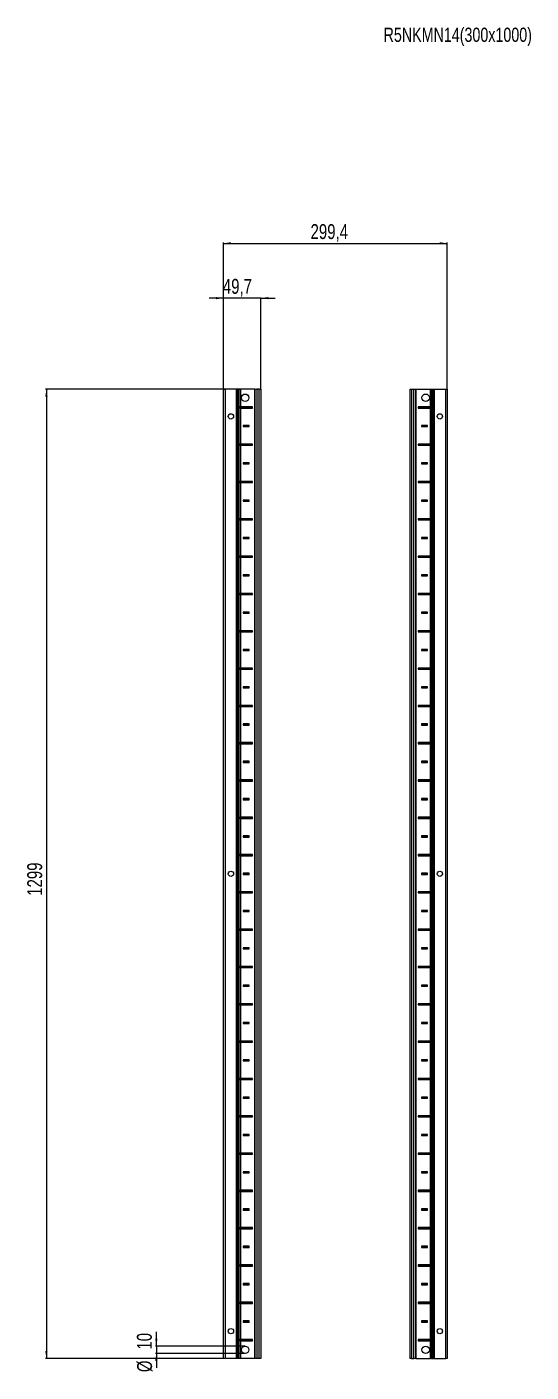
# Model space of a CAD drawing. Header units: millimetres. Extents: x -199 to 2777, y -2247 to 1507.
# Drawn here: x -199 to 476, y -870 to 933 of the extents above; entities that cross this region are included whole.
import ezdxf

# ---------------------------------------------------------------- set-up
doc = ezdxf.new("R2010")
doc.units = ezdxf.units.MM
doc.layers.add('FORMAT', color=7, linetype='Continuous')
doc.styles.add('SLDTEXTSTYLE0', font='TXT', dxfattribs={"width": 0.75})
doc.dimstyles.new('SLDDIMSTYLE0', dxfattribs={"dimtxt": 20, "dimasz": 10, "dimexe": 0, "dimexo": 0.0625, "dimgap": 5, "dimtad": 2, "dimdec": 1, "dimrnd": 1e-09, "dimzin": 12, "dimdsep": 46, "dimtxsty": 'SLDTEXTSTYLE0', "dimsah": 1, "dimcen": 0.09, "dimadec": 0, "dimazin": 3, "dimtfac": 1, "dimtofl": 0, "dimtmove": 0, "dimatfit": 3, "dimfxl": 0, "dimfrac": 2, "dimtolj": 1, "dimtzin": 12, "dimarcsym": 0})
doc.dimstyles.new('SLDDIMSTYLE1', dxfattribs={"dimtxt": 20, "dimasz": 10, "dimexe": 0, "dimexo": 0.0625, "dimgap": 5, "dimtad": 2, "dimdec": 1, "dimrnd": 1e-09, "dimzin": 12, "dimdsep": 46, "dimtxsty": 'SLDTEXTSTYLE0', "dimsah": 1, "dimcen": 0.09, "dimadec": 0, "dimazin": 3, "dimtfac": 1, "dimtmove": 0, "dimatfit": 0, "dimfxl": 0, "dimfrac": 2, "dimtolj": 1, "dimtzin": 12, "dimarcsym": 0})

# ---------------------------------------------------------------- blocks, each defined once
blk = doc.blocks.new('_D')
at = {"layer": 'FORMAT'}
for p, q in [((86.4, 447.2), (-174.2, 447.2)), ((-173.2, 447.2), (-173.2, -851.8)), ((86.4, -851.8), (-174.2, -851.8))]:
    blk.add_line(p, q, dxfattribs=at)
for points in [[(-173.2, 447.2), (-174.7, 437.2), (-171.6, 437.2)], [(-173.2, -851.8), (-171.6, -841.8), (-174.7, -841.8)]]:
    blk.add_solid(points, dxfattribs=at)
at = {"layer": 'FORMAT', "insert": (-198.9, -231.8), "char_height": 20, "attachment_point": 1, "rotation": 90, "style": 'SLDTEXTSTYLE0'}
blk.add_mtext('1299', dxfattribs=at)
blk = doc.blocks.new('_D_1')
at = {"layer": 'FORMAT'}
for p, q in [((64, 447.2), (64, 643.6)), ((64, 642.6), (363.4, 642.6)), ((363.4, 447.2), (363.4, 643.6))]:
    blk.add_line(p, q, dxfattribs=at)
for points in [[(64, 642.6), (74, 641.1), (74, 644.2)], [(363.4, 642.6), (353.4, 644.2), (353.4, 641.1)]]:
    blk.add_solid(points, dxfattribs=at)
at = {"layer": 'FORMAT', "insert": (180.4, 668.4), "char_height": 20, "attachment_point": 1, "style": 'SLDTEXTSTYLE0'}
blk.add_mtext('299,4', dxfattribs=at)
blk = doc.blocks.new('_D_2')
at = {"layer": 'FORMAT'}
for p, q in [((64, 569.2), (44.7, 569.2)), ((64, 447.2), (64, 570.2)), ((113.7, 569.2), (64, 569.2)), ((113.7, 447.2), (113.7, 570.2)), ((113.7, 569.2), (132.9, 569.2))]:
    blk.add_line(p, q, dxfattribs=at)
for points in [[(64, 569.2), (54, 570.7), (54, 567.7)], [(113.7, 569.2), (123.7, 567.7), (123.7, 570.7)]]:
    blk.add_solid(points, dxfattribs=at)
at = {"layer": 'FORMAT', "insert": (63, 595), "char_height": 20, "attachment_point": 1, "style": 'SLDTEXTSTYLE0'}
blk.add_mtext('49,7', dxfattribs=at)
blk = doc.blocks.new('_D_3')
at = {"layer": 'FORMAT'}
for p, q in [((-26, -835.3), (-26, -816.1)), ((92.8, -835.3), (-27, -835.3)), ((92.8, -845.3), (-27, -845.3)), ((-26, -835.3), (-26, -845.3)), ((-26, -845.3), (-26, -864.5))]:
    blk.add_line(p, q, dxfattribs=at)
for points in [[(-26, -835.3), (-24.5, -825.3), (-27.6, -825.3)], [(-26, -845.3), (-27.6, -855.3), (-24.5, -855.3)]]:
    blk.add_solid(points, dxfattribs=at)
at = {"layer": 'FORMAT', "char_height": 20, "attachment_point": 1, "rotation": 90, "style": 'SLDTEXTSTYLE0'}
for s, insert in [('10', (-52.1, -840)), ('%%c', (-51.8, -870.2))]:
    blk.add_mtext(s, dxfattribs=dict(at, insert=insert))

msp = doc.modelspace()

# ---------------------------------------------------------------- linework, layer by layer
at = {"color": 7, "linetype": 'Continuous', "lineweight": 25}
for p, q in [((63.98, -851.79), (63.98, 447.21)), ((63.98, 447.21), (65.98, 447.21)), ((81.33, 447.21), (65.98, 447.21)), ((81.33, 447.21), (81.98, 447.21)), ((81.98, -851.79), (81.98, 447.21)), ((81.98, 447.21), (82.56, 447.21)), ((83.77, 447.21), (82.56, 447.21)), ((83.77, -851.79), (83.77, 447.21)), ((83.8, 447.21), (83.77, 447.21)), ((83.8, -851.79), (83.8, 447.21)), ((85.01, 447.21), (83.8, 447.21)), ((85.01, 447.21), (86.42, 447.21)), ((105.83, 447.21), (86.42, 447.21)), ((105.83, 447.21), (106.48, 447.21)), ((106.48, -851.79), (106.48, 447.21)), ((106.48, 447.21), (108.48, 447.21)), ((111.68, 447.21), (108.48, 447.21)), ((111.68, 447.21), (113.68, 447.21)), ((113.68, 447.21), (113.68, -851.79)), ((313.68, -851.79), (313.68, 447.21)), ((313.68, 447.21), (315.68, 447.21)), ((315.68, 447.21), (318.88, 447.21)), ((318.88, 447.21), (320.88, 447.21)), ((320.88, 447.21), (320.88, -851.79)), ((320.88, 447.21), (321.53, 447.21)), ((321.53, 447.21), (340.93, 447.21)), ((340.93, 447.21), (342.34, 447.21)), ((342.34, 447.21), (343.55, 447.21)), ((343.55, 447.21), (343.55, -851.79)), ((343.55, 447.21), (343.58, 447.21)), ((343.58, 447.21), (343.58, -851.79)), ((343.58, 447.21), (344.79, 447.21)), ((344.79, 447.21), (345.38, 447.21)), ((345.38, 447.21), (345.38, -851.79)), ((345.38, 447.21), (346.03, 447.21)), ((346.03, 447.21), (361.38, 447.21)), ((361.38, 447.21), (363.38, 447.21)), ((363.38, 447.21), (363.38, -851.79)), ((85.93, 423.35), (85.93, 422.06)), ((86.58, 422.71), (85.93, 423.35)), ((86.58, 422.71), (85.93, 422.06)), ((102.83, 423.46), (86.42, 423.46)), ((86.42, 421.96), (102.83, 421.96)), ((102.08, 422.71), (86.58, 422.71)), ((102.08, 422.71), (102.83, 423.46)), ((102.08, 422.71), (102.83, 421.96)), ((102.83, 421.96), (102.83, 423.46)), ((340.93, 423.46), (324.53, 423.46)), ((324.53, 423.46), (324.53, 421.96)), ((325.28, 422.71), (324.53, 423.46)), ((325.28, 422.71), (324.53, 421.96)), ((324.53, 421.96), (340.93, 421.96)), ((325.28, 422.71), (340.78, 422.71)), ((340.78, 422.71), (341.42, 423.35)), ((340.78, 422.71), (341.42, 422.06)), ((341.42, 422.06), (341.42, 423.35)), ((98.33, 398.46), (90.33, 398.46)), ((90.33, 398.46), (90.33, 396.96)), ((91.08, 397.71), (90.33, 398.46)), ((91.08, 397.71), (90.33, 396.96)), ((90.33, 396.96), (98.33, 396.96)), ((97.58, 397.71), (91.08, 397.71)), ((97.58, 397.71), (98.33, 398.46)), ((97.58, 397.71), (98.33, 396.96)), ((98.33, 396.96), (98.33, 398.46)), ((329.78, 397.71), (329.03, 398.46)), ((329.03, 398.46), (329.03, 396.96)), ((337.03, 398.46), (329.03, 398.46)), ((329.78, 397.71), (329.03, 396.96)), ((329.03, 396.96), (337.03, 396.96)), ((329.78, 397.71), (336.28, 397.71)), ((336.28, 397.71), (337.03, 398.46)), ((336.28, 397.71), (337.03, 396.96)), ((337.03, 396.96), (337.03, 398.46)), ((85.93, 373.35), (85.93, 372.06)), ((86.58, 372.71), (85.93, 373.35)), ((86.58, 372.71), (85.93, 372.06)), ((102.83, 373.46), (86.42, 373.46)), ((86.42, 371.96), (102.83, 371.96)), ((102.08, 372.71), (86.58, 372.71)), ((102.08, 372.71), (102.83, 373.46)), ((102.08, 372.71), (102.83, 371.96)), ((102.83, 371.96), (102.83, 373.46)), ((340.93, 373.46), (324.53, 373.46)), ((324.53, 373.46), (324.53, 371.96)), ((325.28, 372.71), (324.53, 373.46)), ((325.28, 372.71), (324.53, 371.96)), ((324.53, 371.96), (340.93, 371.96)), ((325.28, 372.71), (340.78, 372.71)), ((340.78, 372.71), (341.42, 373.35)), ((340.78, 372.71), (341.42, 372.06)), ((341.42, 372.06), (341.42, 373.35)), ((98.33, 348.46), (90.33, 348.46)), ((90.33, 348.46), (90.33, 346.96)), ((91.08, 347.71), (90.33, 348.46)), ((91.08, 347.71), (90.33, 346.96)), ((90.33, 346.96), (98.33, 346.96)), ((97.58, 347.71), (91.08, 347.71)), ((97.58, 347.71), (98.33, 348.46)), ((97.58, 347.71), (98.33, 346.96)), ((98.33, 346.96), (98.33, 348.46)), ((337.03, 348.46), (329.03, 348.46)), ((329.03, 348.46), (329.03, 346.96)), ((329.78, 347.71), (329.03, 348.46)), ((329.78, 347.71), (329.03, 346.96)), ((329.03, 346.96), (337.03, 346.96)), ((329.78, 347.71), (336.28, 347.71)), ((336.28, 347.71), (337.03, 348.46)), ((336.28, 347.71), (337.03, 346.96)), ((337.03, 346.96), (337.03, 348.46)), ((85.93, 323.35), (85.93, 322.06)), ((86.58, 322.71), (85.93, 323.35)), ((86.58, 322.71), (85.93, 322.06)), ((102.83, 323.46), (86.42, 323.46)), ((86.42, 321.96), (102.83, 321.96)), ((102.08, 322.71), (86.58, 322.71)), ((102.08, 322.71), (102.83, 323.46)), ((102.08, 322.71), (102.83, 321.96)), ((102.83, 321.96), (102.83, 323.46)), ((340.93, 323.46), (324.53, 323.46)), ((324.53, 323.46), (324.53, 321.96)), ((325.28, 322.71), (324.53, 323.46)), ((325.28, 322.71), (324.53, 321.96)), ((324.53, 321.96), (340.93, 321.96)), ((325.28, 322.71), (340.78, 322.71)), ((340.78, 322.71), (341.42, 323.35)), ((340.78, 322.71), (341.42, 322.06)), ((341.42, 322.06), (341.42, 323.35)), ((98.33, 298.46), (90.33, 298.46)), ((90.33, 298.46), (90.33, 296.96)), ((91.08, 297.71), (90.33, 298.46)), ((91.08, 297.71), (90.33, 296.96)), ((90.33, 296.96), (98.33, 296.96)), ((97.58, 297.71), (91.08, 297.71)), ((97.58, 297.71), (98.33, 298.46)), ((97.58, 297.71), (98.33, 296.96)), ((98.33, 296.96), (98.33, 298.46)), ((329.78, 297.71), (329.03, 298.46)), ((329.03, 298.46), (329.03, 296.96)), ((337.03, 298.46), (329.03, 298.46)), ((329.78, 297.71), (329.03, 296.96)), ((329.03, 296.96), (337.03, 296.96)), ((329.78, 297.71), (336.28, 297.71)), ((336.28, 297.71), (337.03, 298.46)), ((336.28, 297.71), (337.03, 296.96)), ((337.03, 296.96), (337.03, 298.46)), ((85.93, 273.35), (85.93, 272.06)), ((86.58, 272.71), (85.93, 273.35)), ((86.58, 272.71), (85.93, 272.06)), ((102.83, 273.46), (86.42, 273.46)), ((86.42, 271.96), (102.83, 271.96)), ((102.08, 272.71), (86.58, 272.71)), ((102.08, 272.71), (102.83, 273.46)), ((102.08, 272.71), (102.83, 271.96)), ((102.83, 271.96), (102.83, 273.46)), ((340.93, 273.46), (324.53, 273.46)), ((324.53, 273.46), (324.53, 271.96)), ((325.28, 272.71), (324.53, 273.46)), ((325.28, 272.71), (324.53, 271.96)), ((324.53, 271.96), (340.93, 271.96)), ((325.28, 272.71), (340.78, 272.71)), ((340.78, 272.71), (341.42, 273.35)), ((340.78, 272.71), (341.42, 272.06)), ((341.42, 272.06), (341.42, 273.35)), ((98.33, 248.46), (90.33, 248.46)), ((90.33, 248.46), (90.33, 246.96)), ((91.08, 247.71), (90.33, 248.46)), ((91.08, 247.71), (90.33, 246.96)), ((90.33, 246.96), (98.33, 246.96)), ((97.58, 247.71), (91.08, 247.71)), ((97.58, 247.71), (98.33, 248.46)), ((97.58, 247.71), (98.33, 246.96)), ((98.33, 246.96), (98.33, 248.46)), ((337.03, 248.46), (329.03, 248.46)), ((329.03, 248.46), (329.03, 246.96)), ((329.78, 247.71), (329.03, 248.46)), ((329.78, 247.71), (329.03, 246.96)), ((329.03, 246.96), (337.03, 246.96)), ((329.78, 247.71), (336.28, 247.71)), ((336.28, 247.71), (337.03, 248.46)), ((336.28, 247.71), (337.03, 246.96)), ((337.03, 246.96), (337.03, 248.46)), ((85.93, 223.35), (85.93, 222.06)), ((86.58, 222.71), (85.93, 223.35)), ((86.58, 222.71), (85.93, 222.06)), ((102.83, 223.46), (86.42, 223.46)), ((86.42, 221.96), (102.83, 221.96)), ((102.08, 222.71), (86.58, 222.71)), ((102.08, 222.71), (102.83, 223.46)), ((102.08, 222.71), (102.83, 221.96)), ((102.83, 221.96), (102.83, 223.46)), ((340.93, 223.46), (324.53, 223.46)), ((324.53, 223.46), (324.53, 221.96)), ((325.28, 222.71), (324.53, 223.46)), ((325.28, 222.71), (324.53, 221.96)), ((324.53, 221.96), (340.93, 221.96)), ((325.28, 222.71), (340.78, 222.71)), ((340.78, 222.71), (341.42, 223.35)), ((340.78, 222.71), (341.42, 222.06)), ((341.42, 222.06), (341.42, 223.35)), ((98.33, 198.46), (90.33, 198.46)), ((90.33, 198.46), (90.33, 196.96)), ((91.08, 197.71), (90.33, 198.46)), ((97.58, 197.71), (98.33, 198.46)), ((98.33, 196.96), (98.33, 198.46)), ((337.03, 198.46), (329.03, 198.46)), ((329.03, 198.46), (329.03, 196.96)), ((329.78, 197.71), (329.03, 198.46)), ((336.28, 197.71), (337.03, 198.46)), ((337.03, 196.96), (337.03, 198.46)), ((91.08, 197.71), (90.33, 196.96)), ((90.33, 196.96), (98.33, 196.96)), ((97.58, 197.71), (91.08, 197.71)), ((97.58, 197.71), (98.33, 196.96)), ((329.78, 197.71), (329.03, 196.96)), ((329.03, 196.96), (337.03, 196.96)), ((329.78, 197.71), (336.28, 197.71)), ((336.28, 197.71), (337.03, 196.96)), ((85.93, 173.35), (85.93, 172.06)), ((86.58, 172.71), (85.93, 173.35)), ((86.58, 172.71), (85.93, 172.06)), ((102.83, 173.46), (86.42, 173.46)), ((86.42, 171.96), (102.83, 171.96)), ((102.08, 172.71), (86.58, 172.71)), ((102.08, 172.71), (102.83, 173.46)), ((102.08, 172.71), (102.83, 171.96)), ((102.83, 171.96), (102.83, 173.46)), ((325.28, 172.71), (324.53, 173.46)), ((324.53, 173.46), (324.53, 171.96)), ((340.93, 173.46), (324.53, 173.46)), ((325.28, 172.71), (324.53, 171.96)), ((324.53, 171.96), (340.93, 171.96)), ((325.28, 172.71), (340.78, 172.71)), ((340.78, 172.71), (341.42, 173.35)), ((340.78, 172.71), (341.42, 172.06)), ((341.42, 172.06), (341.42, 173.35)), ((98.33, 148.46), (90.33, 148.46)), ((90.33, 148.46), (90.33, 146.96)), ((91.08, 147.71), (90.33, 148.46)), ((91.08, 147.71), (90.33, 146.96)), ((90.33, 146.96), (98.33, 146.96)), ((97.58, 147.71), (91.08, 147.71)), ((97.58, 147.71), (98.33, 148.46)), ((97.58, 147.71), (98.33, 146.96)), ((98.33, 146.96), (98.33, 148.46)), ((337.03, 148.46), (329.03, 148.46)), ((329.03, 148.46), (329.03, 146.96)), ((329.78, 147.71), (329.03, 148.46)), ((329.78, 147.71), (329.03, 146.96)), ((329.03, 146.96), (337.03, 146.96)), ((329.78, 147.71), (336.28, 147.71)), ((336.28, 147.71), (337.03, 148.46)), ((336.28, 147.71), (337.03, 146.96)), ((337.03, 146.96), (337.03, 148.46)), ((85.93, 123.35), (85.93, 122.06)), ((86.58, 122.71), (85.93, 123.35)), ((86.58, 122.71), (85.93, 122.06)), ((102.83, 123.46), (86.42, 123.46)), ((86.42, 121.96), (102.83, 121.96)), ((102.08, 122.71), (86.58, 122.71)), ((102.08, 122.71), (102.83, 123.46)), ((102.08, 122.71), (102.83, 121.96)), ((102.83, 121.96), (102.83, 123.46)), ((340.93, 123.46), (324.53, 123.46)), ((324.53, 123.46), (324.53, 121.96)), ((325.28, 122.71), (324.53, 123.46)), ((325.28, 122.71), (324.53, 121.96)), ((324.53, 121.96), (340.93, 121.96)), ((325.28, 122.71), (340.78, 122.71)), ((340.78, 122.71), (341.42, 123.35)), ((340.78, 122.71), (341.42, 122.06)), ((341.42, 122.06), (341.42, 123.35)), ((98.33, 98.46), (90.33, 98.46)), ((90.33, 98.46), (90.33, 96.96)), ((91.08, 97.71), (90.33, 98.46)), ((91.08, 97.71), (90.33, 96.96)), ((90.33, 96.96), (98.33, 96.96)), ((97.58, 97.71), (91.08, 97.71)), ((97.58, 97.71), (98.33, 98.46)), ((97.58, 97.71), (98.33, 96.96)), ((98.33, 96.96), (98.33, 98.46)), ((337.03, 98.46), (329.03, 98.46)), ((329.03, 98.46), (329.03, 96.96)), ((329.78, 97.71), (329.03, 98.46)), ((329.78, 97.71), (329.03, 96.96)), ((329.03, 96.96), (337.03, 96.96)), ((329.78, 97.71), (336.28, 97.71)), ((336.28, 97.71), (337.03, 98.46)), ((336.28, 97.71), (337.03, 96.96)), ((337.03, 96.96), (337.03, 98.46)), ((85.93, 73.35), (85.93, 72.06)), ((86.58, 72.71), (85.93, 73.35)), ((86.58, 72.71), (85.93, 72.06)), ((102.83, 73.46), (86.42, 73.46)), ((102.08, 72.71), (86.58, 72.71)), ((102.08, 72.71), (102.83, 73.46)), ((102.08, 72.71), (102.83, 71.96)), ((102.83, 71.96), (102.83, 73.46)), ((325.28, 72.71), (324.53, 73.46)), ((340.93, 73.46), (324.53, 73.46)), ((324.53, 73.46), (324.53, 71.96)), ((325.28, 72.71), (324.53, 71.96)), ((325.28, 72.71), (340.78, 72.71)), ((340.78, 72.71), (341.42, 73.35)), ((340.78, 72.71), (341.42, 72.06)), ((341.42, 72.06), (341.42, 73.35)), ((86.42, 71.96), (102.83, 71.96)), ((324.53, 71.96), (340.93, 71.96)), ((98.33, 48.46), (90.33, 48.46)), ((90.33, 48.46), (90.33, 46.96)), ((91.08, 47.71), (90.33, 48.46)), ((91.08, 47.71), (90.33, 46.96)), ((90.33, 46.96), (98.33, 46.96)), ((97.58, 47.71), (91.08, 47.71)), ((97.58, 47.71), (98.33, 48.46)), ((97.58, 47.71), (98.33, 46.96)), ((98.33, 46.96), (98.33, 48.46)), ((337.03, 48.46), (329.03, 48.46)), ((329.03, 48.46), (329.03, 46.96)), ((329.78, 47.71), (329.03, 48.46)), ((329.78, 47.71), (329.03, 46.96)), ((329.03, 46.96), (337.03, 46.96)), ((329.78, 47.71), (336.28, 47.71)), ((336.28, 47.71), (337.03, 48.46)), ((336.28, 47.71), (337.03, 46.96)), ((337.03, 46.96), (337.03, 48.46)), ((85.93, 23.35), (85.93, 22.06)), ((86.58, 22.71), (85.93, 23.35)), ((86.58, 22.71), (85.93, 22.06)), ((102.83, 23.46), (86.42, 23.46)), ((86.42, 21.96), (102.83, 21.96)), ((102.08, 22.71), (86.58, 22.71)), ((102.08, 22.71), (102.83, 23.46)), ((102.08, 22.71), (102.83, 21.96)), ((102.83, 21.96), (102.83, 23.46)), ((340.93, 23.46), (324.53, 23.46)), ((324.53, 23.46), (324.53, 21.96)), ((325.28, 22.71), (324.53, 23.46)), ((325.28, 22.71), (324.53, 21.96)), ((324.53, 21.96), (340.93, 21.96)), ((325.28, 22.71), (340.78, 22.71)), ((340.78, 22.71), (341.42, 23.35)), ((340.78, 22.71), (341.42, 22.06)), ((341.42, 22.06), (341.42, 23.35)), ((98.33, -1.54), (90.33, -1.54)), ((90.33, -1.54), (90.33, -3.04)), ((91.08, -2.29), (90.33, -1.54)), ((91.08, -2.29), (90.33, -3.04)), ((90.33, -3.04), (98.33, -3.04)), ((97.58, -2.29), (91.08, -2.29)), ((97.58, -2.29), (98.33, -1.54)), ((97.58, -2.29), (98.33, -3.04)), ((98.33, -3.04), (98.33, -1.54)), ((337.03, -1.54), (329.03, -1.54)), ((329.03, -1.54), (329.03, -3.04)), ((329.78, -2.29), (329.03, -1.54)), ((329.78, -2.29), (329.03, -3.04)), ((329.03, -3.04), (337.03, -3.04)), ((329.78, -2.29), (336.28, -2.29)), ((336.28, -2.29), (337.03, -1.54)), ((336.28, -2.29), (337.03, -3.04)), ((337.03, -3.04), (337.03, -1.54)), ((85.93, -26.65), (85.93, -27.94)), ((86.58, -27.29), (85.93, -26.65)), ((86.58, -27.29), (85.93, -27.94)), ((102.83, -26.54), (86.42, -26.54)), ((86.42, -28.04), (102.83, -28.04)), ((102.08, -27.29), (86.58, -27.29)), ((102.08, -27.29), (102.83, -26.54)), ((102.08, -27.29), (102.83, -28.04)), ((102.83, -28.04), (102.83, -26.54)), ((340.93, -26.54), (324.53, -26.54)), ((324.53, -26.54), (324.53, -28.04)), ((325.28, -27.29), (324.53, -26.54)), ((325.28, -27.29), (324.53, -28.04)), ((324.53, -28.04), (340.93, -28.04)), ((325.28, -27.29), (340.78, -27.29)), ((340.78, -27.29), (341.42, -26.65)), ((340.78, -27.29), (341.42, -27.94)), ((341.42, -27.94), (341.42, -26.65)), ((98.33, -51.54), (90.33, -51.54)), ((90.33, -51.54), (90.33, -53.04)), ((91.08, -52.29), (90.33, -51.54)), ((91.08, -52.29), (90.33, -53.04)), ((90.33, -53.04), (98.33, -53.04)), ((97.58, -52.29), (91.08, -52.29)), ((97.58, -52.29), (98.33, -51.54)), ((97.58, -52.29), (98.33, -53.04)), ((98.33, -53.04), (98.33, -51.54)), ((337.03, -51.54), (329.03, -51.54)), ((329.03, -51.54), (329.03, -53.04)), ((329.78, -52.29), (329.03, -51.54)), ((329.78, -52.29), (329.03, -53.04)), ((329.03, -53.04), (337.03, -53.04)), ((329.78, -52.29), (336.28, -52.29)), ((336.28, -52.29), (337.03, -51.54)), ((336.28, -52.29), (337.03, -53.04)), ((337.03, -53.04), (337.03, -51.54)), ((85.93, -76.65), (85.93, -77.94)), ((86.58, -77.29), (85.93, -76.65)), ((86.58, -77.29), (85.93, -77.94)), ((102.83, -76.54), (86.42, -76.54)), ((86.42, -78.04), (102.83, -78.04)), ((102.08, -77.29), (86.58, -77.29)), ((102.08, -77.29), (102.83, -76.54)), ((102.08, -77.29), (102.83, -78.04)), ((102.83, -78.04), (102.83, -76.54)), ((325.28, -77.29), (324.53, -76.54)), ((340.93, -76.54), (324.53, -76.54)), ((324.53, -76.54), (324.53, -78.04)), ((325.28, -77.29), (324.53, -78.04)), ((324.53, -78.04), (340.93, -78.04)), ((325.28, -77.29), (340.78, -77.29)), ((340.78, -77.29), (341.42, -76.65)), ((340.78, -77.29), (341.42, -77.94)), ((341.42, -77.94), (341.42, -76.65)), ((98.33, -101.54), (90.33, -101.54)), ((90.33, -101.54), (90.33, -103.04)), ((91.08, -102.29), (90.33, -101.54)), ((91.08, -102.29), (90.33, -103.04)), ((90.33, -103.04), (98.33, -103.04)), ((97.58, -102.29), (91.08, -102.29)), ((97.58, -102.29), (98.33, -101.54)), ((97.58, -102.29), (98.33, -103.04)), ((98.33, -103.04), (98.33, -101.54)), ((337.03, -101.54), (329.03, -101.54)), ((329.03, -101.54), (329.03, -103.04)), ((329.78, -102.29), (329.03, -101.54)), ((329.78, -102.29), (329.03, -103.04)), ((329.03, -103.04), (337.03, -103.04)), ((329.78, -102.29), (336.28, -102.29)), ((336.28, -102.29), (337.03, -101.54)), ((336.28, -102.29), (337.03, -103.04)), ((337.03, -103.04), (337.03, -101.54)), ((85.93, -126.65), (85.93, -127.94)), ((86.58, -127.29), (85.93, -126.65)), ((86.58, -127.29), (85.93, -127.94)), ((102.83, -126.54), (86.42, -126.54)), ((86.42, -128.04), (102.83, -128.04)), ((102.08, -127.29), (86.58, -127.29)), ((102.08, -127.29), (102.83, -126.54)), ((102.08, -127.29), (102.83, -128.04)), ((102.83, -128.04), (102.83, -126.54)), ((340.93, -126.54), (324.53, -126.54)), ((324.53, -126.54), (324.53, -128.04)), ((325.28, -127.29), (324.53, -126.54)), ((325.28, -127.29), (324.53, -128.04)), ((324.53, -128.04), (340.93, -128.04)), ((325.28, -127.29), (340.78, -127.29)), ((340.78, -127.29), (341.42, -126.65)), ((340.78, -127.29), (341.42, -127.94)), ((341.42, -127.94), (341.42, -126.65)), ((98.33, -151.54), (90.33, -151.54)), ((90.33, -151.54), (90.33, -153.04)), ((91.08, -152.29), (90.33, -151.54)), ((91.08, -152.29), (90.33, -153.04)), ((90.33, -153.04), (98.33, -153.04)), ((97.58, -152.29), (91.08, -152.29)), ((97.58, -152.29), (98.33, -151.54)), ((97.58, -152.29), (98.33, -153.04)), ((98.33, -153.04), (98.33, -151.54)), ((337.03, -151.54), (329.03, -151.54)), ((329.03, -151.54), (329.03, -153.04)), ((329.78, -152.29), (329.03, -151.54)), ((329.78, -152.29), (329.03, -153.04)), ((329.03, -153.04), (337.03, -153.04)), ((329.78, -152.29), (336.28, -152.29)), ((336.28, -152.29), (337.03, -151.54)), ((336.28, -152.29), (337.03, -153.04)), ((337.03, -153.04), (337.03, -151.54)), ((85.93, -176.65), (85.93, -177.94)), ((86.58, -177.29), (85.93, -176.65)), ((86.58, -177.29), (85.93, -177.94)), ((102.83, -176.54), (86.42, -176.54)), ((86.42, -178.04), (102.83, -178.04)), ((102.08, -177.29), (86.58, -177.29)), ((102.08, -177.29), (102.83, -176.54)), ((102.08, -177.29), (102.83, -178.04)), ((102.83, -178.04), (102.83, -176.54)), ((340.93, -176.54), (324.53, -176.54)), ((324.53, -176.54), (324.53, -178.04)), ((325.28, -177.29), (324.53, -176.54)), ((325.28, -177.29), (324.53, -178.04)), ((324.53, -178.04), (340.93, -178.04)), ((325.28, -177.29), (340.78, -177.29)), ((340.78, -177.29), (341.42, -176.65)), ((340.78, -177.29), (341.42, -177.94)), ((341.42, -177.94), (341.42, -176.65)), ((98.33, -201.54), (90.33, -201.54)), ((90.33, -201.54), (90.33, -203.04)), ((91.08, -202.29), (90.33, -201.54)), ((91.08, -202.29), (90.33, -203.04)), ((90.33, -203.04), (98.33, -203.04)), ((97.58, -202.29), (91.08, -202.29)), ((97.58, -202.29), (98.33, -201.54)), ((97.58, -202.29), (98.33, -203.04)), ((98.33, -203.04), (98.33, -201.54)), ((337.03, -201.54), (329.03, -201.54)), ((329.03, -201.54), (329.03, -203.04)), ((329.78, -202.29), (329.03, -201.54)), ((329.78, -202.29), (329.03, -203.04)), ((329.03, -203.04), (337.03, -203.04)), ((329.78, -202.29), (336.28, -202.29)), ((336.28, -202.29), (337.03, -201.54)), ((336.28, -202.29), (337.03, -203.04)), ((337.03, -203.04), (337.03, -201.54)), ((85.93, -226.65), (85.93, -227.94)), ((86.58, -227.29), (85.93, -226.65)), ((86.58, -227.29), (85.93, -227.94)), ((102.83, -226.54), (86.42, -226.54)), ((86.42, -228.04), (102.83, -228.04)), ((102.08, -227.29), (86.58, -227.29)), ((102.08, -227.29), (102.83, -226.54)), ((102.08, -227.29), (102.83, -228.04)), ((102.83, -228.04), (102.83, -226.54)), ((340.93, -226.54), (324.53, -226.54)), ((324.53, -226.54), (324.53, -228.04)), ((325.28, -227.29), (324.53, -226.54)), ((325.28, -227.29), (324.53, -228.04)), ((324.53, -228.04), (340.93, -228.04)), ((325.28, -227.29), (340.78, -227.29)), ((340.78, -227.29), (341.42, -226.65)), ((340.78, -227.29), (341.42, -227.94)), ((341.42, -227.94), (341.42, -226.65)), ((98.33, -251.54), (90.33, -251.54)), ((90.33, -251.54), (90.33, -253.04)), ((91.08, -252.29), (90.33, -251.54)), ((91.08, -252.29), (90.33, -253.04)), ((97.58, -252.29), (91.08, -252.29)), ((97.58, -252.29), (98.33, -251.54)), ((97.58, -252.29), (98.33, -253.04)), ((98.33, -253.04), (98.33, -251.54)), ((337.03, -251.54), (329.03, -251.54)), ((329.03, -251.54), (329.03, -253.04)), ((329.78, -252.29), (329.03, -251.54)), ((329.78, -252.29), (329.03, -253.04)), ((329.78, -252.29), (336.28, -252.29)), ((336.28, -252.29), (337.03, -251.54)), ((336.28, -252.29), (337.03, -253.04)), ((337.03, -253.04), (337.03, -251.54)), ((90.33, -253.04), (98.33, -253.04)), ((329.03, -253.04), (337.03, -253.04)), ((85.93, -276.65), (85.93, -277.94)), ((86.58, -277.29), (85.93, -276.65)), ((86.58, -277.29), (85.93, -277.94)), ((102.83, -276.54), (86.42, -276.54)), ((86.42, -278.04), (102.83, -278.04)), ((102.08, -277.29), (86.58, -277.29)), ((102.08, -277.29), (102.83, -276.54)), ((102.08, -277.29), (102.83, -278.04)), ((102.83, -278.04), (102.83, -276.54)), ((340.93, -276.54), (324.53, -276.54)), ((324.53, -276.54), (324.53, -278.04)), ((325.28, -277.29), (324.53, -276.54)), ((325.28, -277.29), (324.53, -278.04)), ((324.53, -278.04), (340.93, -278.04)), ((325.28, -277.29), (340.78, -277.29)), ((340.78, -277.29), (341.42, -276.65)), ((340.78, -277.29), (341.42, -277.94)), ((341.42, -277.94), (341.42, -276.65)), ((98.33, -301.54), (90.33, -301.54)), ((90.33, -301.54), (90.33, -303.04)), ((91.08, -302.29), (90.33, -301.54)), ((91.08, -302.29), (90.33, -303.04)), ((90.33, -303.04), (98.33, -303.04)), ((97.58, -302.29), (91.08, -302.29)), ((97.58, -302.29), (98.33, -301.54)), ((97.58, -302.29), (98.33, -303.04)), ((98.33, -303.04), (98.33, -301.54)), ((337.03, -301.54), (329.03, -301.54)), ((329.03, -301.54), (329.03, -303.04)), ((329.78, -302.29), (329.03, -301.54)), ((329.78, -302.29), (329.03, -303.04)), ((329.03, -303.04), (337.03, -303.04)), ((329.78, -302.29), (336.28, -302.29)), ((336.28, -302.29), (337.03, -301.54)), ((336.28, -302.29), (337.03, -303.04)), ((337.03, -303.04), (337.03, -301.54)), ((85.93, -326.65), (85.93, -327.94)), ((86.58, -327.29), (85.93, -326.65)), ((86.58, -327.29), (85.93, -327.94)), ((102.83, -326.54), (86.42, -326.54)), ((86.42, -328.04), (102.83, -328.04)), ((102.08, -327.29), (86.58, -327.29)), ((102.08, -327.29), (102.83, -326.54)), ((102.08, -327.29), (102.83, -328.04)), ((102.83, -328.04), (102.83, -326.54)), ((340.93, -326.54), (324.53, -326.54)), ((324.53, -326.54), (324.53, -328.04)), ((325.28, -327.29), (324.53, -326.54)), ((325.28, -327.29), (324.53, -328.04)), ((324.53, -328.04), (340.93, -328.04)), ((325.28, -327.29), (340.78, -327.29)), ((340.78, -327.29), (341.42, -326.65)), ((340.78, -327.29), (341.42, -327.94)), ((341.42, -327.94), (341.42, -326.65)), ((98.33, -351.54), (90.33, -351.54)), ((90.33, -351.54), (90.33, -353.04)), ((91.08, -352.29), (90.33, -351.54)), ((91.08, -352.29), (90.33, -353.04)), ((90.33, -353.04), (98.33, -353.04)), ((97.58, -352.29), (91.08, -352.29)), ((97.58, -352.29), (98.33, -351.54)), ((97.58, -352.29), (98.33, -353.04)), ((98.33, -353.04), (98.33, -351.54)), ((337.03, -351.54), (329.03, -351.54)), ((329.03, -351.54), (329.03, -353.04)), ((329.78, -352.29), (329.03, -351.54)), ((329.78, -352.29), (329.03, -353.04)), ((329.03, -353.04), (337.03, -353.04)), ((329.78, -352.29), (336.28, -352.29)), ((336.28, -352.29), (337.03, -351.54)), ((336.28, -352.29), (337.03, -353.04)), ((337.03, -353.04), (337.03, -351.54)), ((86.58, -377.29), (85.93, -376.65)), ((85.93, -376.65), (85.93, -377.94)), ((86.58, -377.29), (85.93, -377.94)), ((102.83, -376.54), (86.42, -376.54)), ((86.42, -378.04), (102.83, -378.04)), ((102.08, -377.29), (86.58, -377.29)), ((102.08, -377.29), (102.83, -376.54)), ((102.08, -377.29), (102.83, -378.04)), ((102.83, -378.04), (102.83, -376.54)), ((340.93, -376.54), (324.53, -376.54)), ((324.53, -376.54), (324.53, -378.04)), ((325.28, -377.29), (324.53, -376.54)), ((325.28, -377.29), (324.53, -378.04)), ((324.53, -378.04), (340.93, -378.04)), ((325.28, -377.29), (340.78, -377.29)), ((340.78, -377.29), (341.42, -376.65)), ((340.78, -377.29), (341.42, -377.94)), ((341.42, -377.94), (341.42, -376.65)), ((98.33, -401.54), (90.33, -401.54)), ((90.33, -401.54), (90.33, -403.04)), ((91.08, -402.29), (90.33, -401.54)), ((91.08, -402.29), (90.33, -403.04)), ((90.33, -403.04), (98.33, -403.04)), ((97.58, -402.29), (91.08, -402.29)), ((97.58, -402.29), (98.33, -401.54)), ((97.58, -402.29), (98.33, -403.04)), ((98.33, -403.04), (98.33, -401.54)), ((337.03, -401.54), (329.03, -401.54)), ((329.03, -401.54), (329.03, -403.04)), ((329.78, -402.29), (329.03, -401.54)), ((329.78, -402.29), (329.03, -403.04)), ((329.03, -403.04), (337.03, -403.04)), ((329.78, -402.29), (336.28, -402.29)), ((336.28, -402.29), (337.03, -401.54)), ((336.28, -402.29), (337.03, -403.04)), ((337.03, -403.04), (337.03, -401.54)), ((86.58, -427.29), (85.93, -426.65)), ((85.93, -426.65), (85.93, -427.94)), ((86.58, -427.29), (85.93, -427.94)), ((102.83, -426.54), (86.42, -426.54)), ((86.42, -428.04), (102.83, -428.04)), ((102.08, -427.29), (86.58, -427.29)), ((102.08, -427.29), (102.83, -426.54)), ((102.08, -427.29), (102.83, -428.04)), ((102.83, -428.04), (102.83, -426.54)), ((340.93, -426.54), (324.53, -426.54)), ((324.53, -426.54), (324.53, -428.04)), ((325.28, -427.29), (324.53, -426.54)), ((325.28, -427.29), (324.53, -428.04)), ((324.53, -428.04), (340.93, -428.04)), ((325.28, -427.29), (340.78, -427.29)), ((340.78, -427.29), (341.42, -426.65)), ((340.78, -427.29), (341.42, -427.94)), ((341.42, -427.94), (341.42, -426.65)), ((98.33, -451.54), (90.33, -451.54)), ((90.33, -451.54), (90.33, -453.04)), ((91.08, -452.29), (90.33, -451.54)), ((91.08, -452.29), (90.33, -453.04)), ((90.33, -453.04), (98.33, -453.04)), ((97.58, -452.29), (91.08, -452.29)), ((97.58, -452.29), (98.33, -451.54)), ((97.58, -452.29), (98.33, -453.04)), ((98.33, -453.04), (98.33, -451.54)), ((337.03, -451.54), (329.03, -451.54)), ((329.03, -451.54), (329.03, -453.04)), ((329.78, -452.29), (329.03, -451.54)), ((329.78, -452.29), (329.03, -453.04)), ((329.03, -453.04), (337.03, -453.04)), ((329.78, -452.29), (336.28, -452.29)), ((336.28, -452.29), (337.03, -451.54)), ((336.28, -452.29), (337.03, -453.04)), ((337.03, -453.04), (337.03, -451.54)), ((86.58, -477.29), (85.93, -476.65)), ((85.93, -476.65), (85.93, -477.94)), ((86.58, -477.29), (85.93, -477.94)), ((102.83, -476.54), (86.42, -476.54)), ((86.42, -478.04), (102.83, -478.04)), ((102.08, -477.29), (86.58, -477.29)), ((102.08, -477.29), (102.83, -476.54)), ((102.08, -477.29), (102.83, -478.04)), ((102.83, -478.04), (102.83, -476.54)), ((340.93, -476.54), (324.53, -476.54)), ((324.53, -476.54), (324.53, -478.04)), ((325.28, -477.29), (324.53, -476.54)), ((325.28, -477.29), (324.53, -478.04)), ((324.53, -478.04), (340.93, -478.04)), ((325.28, -477.29), (340.78, -477.29)), ((340.78, -477.29), (341.42, -476.65)), ((340.78, -477.29), (341.42, -477.94)), ((341.42, -477.94), (341.42, -476.65)), ((98.33, -501.54), (90.33, -501.54)), ((90.33, -501.54), (90.33, -503.04)), ((91.08, -502.29), (90.33, -501.54)), ((91.08, -502.29), (90.33, -503.04)), ((90.33, -503.04), (98.33, -503.04)), ((97.58, -502.29), (91.08, -502.29)), ((97.58, -502.29), (98.33, -501.54)), ((97.58, -502.29), (98.33, -503.04)), ((98.33, -503.04), (98.33, -501.54)), ((337.03, -501.54), (329.03, -501.54)), ((329.03, -501.54), (329.03, -503.04)), ((329.78, -502.29), (329.03, -501.54)), ((329.78, -502.29), (329.03, -503.04)), ((329.03, -503.04), (337.03, -503.04)), ((329.78, -502.29), (336.28, -502.29)), ((336.28, -502.29), (337.03, -501.54)), ((336.28, -502.29), (337.03, -503.04)), ((337.03, -503.04), (337.03, -501.54)), ((86.58, -527.29), (85.93, -526.65)), ((85.93, -526.65), (85.93, -527.94)), ((86.58, -527.29), (85.93, -527.94)), ((102.83, -526.54), (86.42, -526.54)), ((86.42, -528.04), (102.83, -528.04)), ((102.08, -527.29), (86.58, -527.29)), ((102.08, -527.29), (102.83, -526.54)), ((102.08, -527.29), (102.83, -528.04)), ((102.83, -528.04), (102.83, -526.54)), ((340.93, -526.54), (324.53, -526.54)), ((324.53, -526.54), (324.53, -528.04)), ((325.28, -527.29), (324.53, -526.54)), ((325.28, -527.29), (324.53, -528.04)), ((324.53, -528.04), (340.93, -528.04)), ((325.28, -527.29), (340.78, -527.29)), ((340.78, -527.29), (341.42, -526.65)), ((340.78, -527.29), (341.42, -527.94)), ((341.42, -527.94), (341.42, -526.65)), ((98.33, -551.54), (90.33, -551.54)), ((90.33, -551.54), (90.33, -553.04)), ((91.08, -552.29), (90.33, -551.54)), ((91.08, -552.29), (90.33, -553.04)), ((90.33, -553.04), (98.33, -553.04)), ((97.58, -552.29), (91.08, -552.29)), ((97.58, -552.29), (98.33, -551.54)), ((97.58, -552.29), (98.33, -553.04)), ((98.33, -553.04), (98.33, -551.54)), ((337.03, -551.54), (329.03, -551.54)), ((329.03, -551.54), (329.03, -553.04)), ((329.78, -552.29), (329.03, -551.54)), ((329.78, -552.29), (329.03, -553.04)), ((329.03, -553.04), (337.03, -553.04)), ((329.78, -552.29), (336.28, -552.29)), ((336.28, -552.29), (337.03, -551.54)), ((336.28, -552.29), (337.03, -553.04)), ((337.03, -553.04), (337.03, -551.54)), ((86.58, -577.29), (85.93, -576.65)), ((85.93, -576.65), (85.93, -577.94)), ((102.83, -576.54), (86.42, -576.54)), ((102.08, -577.29), (102.83, -576.54)), ((102.83, -578.04), (102.83, -576.54)), ((340.93, -576.54), (324.53, -576.54)), ((324.53, -576.54), (324.53, -578.04)), ((325.28, -577.29), (324.53, -576.54)), ((340.78, -577.29), (341.42, -576.65)), ((341.42, -577.94), (341.42, -576.65)), ((86.58, -577.29), (85.93, -577.94)), ((86.42, -578.04), (102.83, -578.04)), ((102.08, -577.29), (86.58, -577.29)), ((102.08, -577.29), (102.83, -578.04)), ((325.28, -577.29), (324.53, -578.04)), ((324.53, -578.04), (340.93, -578.04)), ((325.28, -577.29), (340.78, -577.29)), ((340.78, -577.29), (341.42, -577.94)), ((91.08, -602.29), (90.33, -601.54)), ((98.33, -601.54), (90.33, -601.54)), ((90.33, -601.54), (90.33, -603.04)), ((91.08, -602.29), (90.33, -603.04)), ((90.33, -603.04), (98.33, -603.04)), ((97.58, -602.29), (91.08, -602.29)), ((97.58, -602.29), (98.33, -601.54)), ((97.58, -602.29), (98.33, -603.04)), ((98.33, -603.04), (98.33, -601.54)), ((337.03, -601.54), (329.03, -601.54)), ((329.03, -601.54), (329.03, -603.04)), ((329.78, -602.29), (329.03, -601.54)), ((329.78, -602.29), (329.03, -603.04)), ((329.03, -603.04), (337.03, -603.04)), ((329.78, -602.29), (336.28, -602.29)), ((336.28, -602.29), (337.03, -601.54)), ((336.28, -602.29), (337.03, -603.04)), ((337.03, -603.04), (337.03, -601.54)), ((85.93, -626.65), (85.93, -627.94)), ((86.58, -627.29), (85.93, -626.65)), ((86.58, -627.29), (85.93, -627.94)), ((102.83, -626.54), (86.42, -626.54)), ((86.42, -628.04), (102.83, -628.04)), ((102.08, -627.29), (86.58, -627.29)), ((102.08, -627.29), (102.83, -626.54)), ((102.08, -627.29), (102.83, -628.04)), ((102.83, -628.04), (102.83, -626.54)), ((340.93, -626.54), (324.53, -626.54)), ((324.53, -626.54), (324.53, -628.04)), ((325.28, -627.29), (324.53, -626.54)), ((325.28, -627.29), (324.53, -628.04)), ((324.53, -628.04), (340.93, -628.04)), ((325.28, -627.29), (340.78, -627.29)), ((340.78, -627.29), (341.42, -626.65)), ((340.78, -627.29), (341.42, -627.94)), ((341.42, -627.94), (341.42, -626.65)), ((91.08, -652.29), (90.33, -651.54)), ((90.33, -651.54), (90.33, -653.04)), ((98.33, -651.54), (90.33, -651.54)), ((91.08, -652.29), (90.33, -653.04)), ((90.33, -653.04), (98.33, -653.04)), ((97.58, -652.29), (91.08, -652.29)), ((97.58, -652.29), (98.33, -651.54)), ((97.58, -652.29), (98.33, -653.04)), ((98.33, -653.04), (98.33, -651.54)), ((337.03, -651.54), (329.03, -651.54)), ((329.03, -651.54), (329.03, -653.04)), ((329.78, -652.29), (329.03, -651.54)), ((329.78, -652.29), (329.03, -653.04)), ((329.03, -653.04), (337.03, -653.04)), ((329.78, -652.29), (336.28, -652.29)), ((336.28, -652.29), (337.03, -651.54)), ((336.28, -652.29), (337.03, -653.04)), ((337.03, -653.04), (337.03, -651.54)), ((86.58, -677.29), (85.93, -676.65)), ((85.93, -676.65), (85.93, -677.94)), ((86.58, -677.29), (85.93, -677.94)), ((102.83, -676.54), (86.42, -676.54)), ((86.42, -678.04), (102.83, -678.04)), ((102.08, -677.29), (86.58, -677.29)), ((102.08, -677.29), (102.83, -676.54)), ((102.08, -677.29), (102.83, -678.04)), ((102.83, -678.04), (102.83, -676.54)), ((340.93, -676.54), (324.53, -676.54)), ((324.53, -676.54), (324.53, -678.04)), ((325.28, -677.29), (324.53, -676.54)), ((325.28, -677.29), (324.53, -678.04)), ((324.53, -678.04), (340.93, -678.04)), ((325.28, -677.29), (340.78, -677.29)), ((340.78, -677.29), (341.42, -676.65)), ((340.78, -677.29), (341.42, -677.94)), ((341.42, -677.94), (341.42, -676.65)), ((91.08, -702.29), (90.33, -701.54)), ((90.33, -701.54), (90.33, -703.04)), ((98.33, -701.54), (90.33, -701.54)), ((91.08, -702.29), (90.33, -703.04)), ((90.33, -703.04), (98.33, -703.04)), ((97.58, -702.29), (91.08, -702.29)), ((97.58, -702.29), (98.33, -701.54)), ((97.58, -702.29), (98.33, -703.04)), ((98.33, -703.04), (98.33, -701.54)), ((337.03, -701.54), (329.03, -701.54)), ((329.03, -701.54), (329.03, -703.04)), ((329.78, -702.29), (329.03, -701.54)), ((329.78, -702.29), (329.03, -703.04)), ((329.03, -703.04), (337.03, -703.04)), ((329.78, -702.29), (336.28, -702.29)), ((336.28, -702.29), (337.03, -701.54)), ((336.28, -702.29), (337.03, -703.04)), ((337.03, -703.04), (337.03, -701.54)), ((86.58, -727.29), (85.93, -726.65)), ((85.93, -726.65), (85.93, -727.94)), ((86.58, -727.29), (85.93, -727.94)), ((102.83, -726.54), (86.42, -726.54)), ((86.42, -728.04), (102.83, -728.04)), ((102.08, -727.29), (86.58, -727.29)), ((102.08, -727.29), (102.83, -726.54)), ((102.08, -727.29), (102.83, -728.04)), ((102.83, -728.04), (102.83, -726.54)), ((340.93, -726.54), (324.53, -726.54)), ((324.53, -726.54), (324.53, -728.04)), ((325.28, -727.29), (324.53, -726.54)), ((325.28, -727.29), (324.53, -728.04)), ((324.53, -728.04), (340.93, -728.04)), ((325.28, -727.29), (340.78, -727.29)), ((340.78, -727.29), (341.42, -726.65)), ((340.78, -727.29), (341.42, -727.94)), ((341.42, -727.94), (341.42, -726.65)), ((91.08, -752.29), (90.33, -751.54)), ((90.33, -751.54), (90.33, -753.04)), ((98.33, -751.54), (90.33, -751.54)), ((91.08, -752.29), (90.33, -753.04)), ((90.33, -753.04), (98.33, -753.04)), ((97.58, -752.29), (91.08, -752.29)), ((97.58, -752.29), (98.33, -751.54)), ((97.58, -752.29), (98.33, -753.04)), ((98.33, -753.04), (98.33, -751.54)), ((329.03, -751.54), (329.03, -753.04)), ((337.03, -751.54), (329.03, -751.54)), ((329.78, -752.29), (329.03, -751.54)), ((329.78, -752.29), (329.03, -753.04)), ((329.03, -753.04), (337.03, -753.04)), ((329.78, -752.29), (336.28, -752.29)), ((336.28, -752.29), (337.03, -751.54)), ((336.28, -752.29), (337.03, -753.04)), ((337.03, -753.04), (337.03, -751.54)), ((86.58, -777.29), (85.93, -776.65)), ((85.93, -776.65), (85.93, -777.94)), ((86.58, -777.29), (85.93, -777.94)), ((102.83, -776.54), (86.42, -776.54)), ((86.42, -778.04), (102.83, -778.04)), ((102.08, -777.29), (86.58, -777.29)), ((102.08, -777.29), (102.83, -776.54)), ((102.08, -777.29), (102.83, -778.04)), ((102.83, -778.04), (102.83, -776.54)), ((340.93, -776.54), (324.53, -776.54)), ((324.53, -776.54), (324.53, -778.04)), ((325.28, -777.29), (324.53, -776.54)), ((325.28, -777.29), (324.53, -778.04)), ((324.53, -778.04), (340.93, -778.04)), ((325.28, -777.29), (340.78, -777.29)), ((340.78, -777.29), (341.42, -776.65)), ((340.78, -777.29), (341.42, -777.94)), ((341.42, -777.94), (341.42, -776.65)), ((91.08, -802.29), (90.33, -801.54)), ((90.33, -801.54), (90.33, -803.04)), ((98.33, -801.54), (90.33, -801.54)), ((91.08, -802.29), (90.33, -803.04)), ((90.33, -803.04), (98.33, -803.04)), ((97.58, -802.29), (91.08, -802.29)), ((97.58, -802.29), (98.33, -801.54)), ((97.58, -802.29), (98.33, -803.04)), ((98.33, -803.04), (98.33, -801.54)), ((329.03, -801.54), (329.03, -803.04)), ((337.03, -801.54), (329.03, -801.54)), ((329.78, -802.29), (329.03, -801.54)), ((329.78, -802.29), (329.03, -803.04)), ((329.03, -803.04), (337.03, -803.04)), ((329.78, -802.29), (336.28, -802.29)), ((336.28, -802.29), (337.03, -801.54)), ((336.28, -802.29), (337.03, -803.04)), ((337.03, -803.04), (337.03, -801.54)), ((86.58, -827.29), (85.93, -826.65)), ((85.93, -826.65), (85.93, -827.94)), ((86.58, -827.29), (85.93, -827.94)), ((102.83, -826.54), (86.42, -826.54)), ((86.42, -828.04), (102.83, -828.04)), ((102.08, -827.29), (86.58, -827.29)), ((102.08, -827.29), (102.83, -826.54)), ((102.08, -827.29), (102.83, -828.04)), ((102.83, -828.04), (102.83, -826.54)), ((340.93, -826.54), (324.53, -826.54)), ((324.53, -826.54), (324.53, -828.04)), ((325.28, -827.29), (324.53, -826.54)), ((325.28, -827.29), (324.53, -828.04)), ((324.53, -828.04), (340.93, -828.04)), ((325.28, -827.29), (340.78, -827.29)), ((340.78, -827.29), (341.42, -826.65)), ((340.78, -827.29), (341.42, -827.94)), ((341.42, -827.94), (341.42, -826.65)), ((65.98, -851.79), (63.98, -851.79)), ((81.33, -851.79), (65.98, -851.79)), ((81.98, -851.79), (81.33, -851.79)), ((82.56, -851.79), (81.98, -851.79)), ((83.77, -851.79), (82.56, -851.79)), ((83.8, -851.79), (83.77, -851.79)), ((85.01, -851.79), (83.8, -851.79)), ((86.42, -851.79), (85.01, -851.79)), ((105.83, -851.79), (86.42, -851.79)), ((106.48, -851.79), (105.83, -851.79)), ((108.48, -851.79), (106.48, -851.79)), ((111.68, -851.79), (108.48, -851.79)), ((113.68, -851.79), (111.68, -851.79)), ((315.68, -851.79), (313.68, -851.79)), ((315.68, -851.79), (318.88, -851.79)), ((320.88, -851.79), (318.88, -851.79)), ((321.53, -851.79), (320.88, -851.79)), ((321.53, -851.79), (340.93, -851.79)), ((342.34, -851.79), (340.93, -851.79)), ((342.34, -851.79), (343.55, -851.79)), ((343.55, -851.79), (343.58, -851.79)), ((343.58, -851.79), (344.79, -851.79)), ((345.38, -851.79), (344.79, -851.79)), ((346.03, -851.79), (345.38, -851.79)), ((346.03, -851.79), (361.38, -851.79)), ((363.38, -851.79), (361.38, -851.79))]:
    msp.add_line(p, q, dxfattribs=at)
at = {"color": 8, "linetype": 'Continuous', "lineweight": 18}
for p, q in [((65.98, 447.21), (65.98, -851.79)), ((81.33, -851.79), (81.33, 447.21)), ((82.56, 447.21), (82.56, -851.79)), ((85.01, -851.79), (85.01, 447.21)), ((86.42, 447.21), (86.42, 423.46)), ((105.83, -851.79), (105.83, 447.21)), ((108.48, 447.21), (108.48, -851.79)), ((111.68, -851.79), (111.68, 447.21)), ((315.68, 447.21), (315.68, -851.79)), ((318.88, -851.79), (318.88, 447.21)), ((321.53, 447.21), (321.53, -851.79)), ((340.93, 423.46), (340.93, 447.21)), ((342.34, 447.21), (342.34, -851.79)), ((344.79, -851.79), (344.79, 447.21)), ((346.03, 447.21), (346.03, -851.79)), ((361.38, -851.79), (361.38, 447.21)), ((86.42, 421.96), (86.42, 373.46)), ((340.93, 373.46), (340.93, 421.96)), ((86.42, 371.96), (86.42, 323.46)), ((340.93, 323.46), (340.93, 371.96)), ((86.42, 321.96), (86.42, 273.46)), ((340.93, 273.46), (340.93, 321.96)), ((86.42, 271.96), (86.42, 223.46)), ((340.93, 223.46), (340.93, 271.96)), ((86.42, 221.96), (86.42, 173.46)), ((340.93, 173.46), (340.93, 221.96)), ((86.42, 171.96), (86.42, 123.46)), ((340.93, 123.46), (340.93, 171.96)), ((86.42, 121.96), (86.42, 73.46)), ((340.93, 73.46), (340.93, 121.96)), ((86.42, 71.96), (86.42, 23.46)), ((340.93, 23.46), (340.93, 71.96)), ((86.42, 21.96), (86.42, -26.54)), ((340.93, -26.54), (340.93, 21.96)), ((86.42, -28.04), (86.42, -76.54)), ((340.93, -76.54), (340.93, -28.04)), ((86.42, -78.04), (86.42, -126.54)), ((340.93, -126.54), (340.93, -78.04)), ((86.42, -128.04), (86.42, -176.54)), ((340.93, -176.54), (340.93, -128.04)), ((86.42, -178.04), (86.42, -226.54)), ((340.93, -226.54), (340.93, -178.04)), ((86.42, -228.04), (86.42, -276.54)), ((340.93, -276.54), (340.93, -228.04)), ((86.42, -278.04), (86.42, -326.54)), ((340.93, -326.54), (340.93, -278.04)), ((86.42, -328.04), (86.42, -376.54)), ((340.93, -376.54), (340.93, -328.04)), ((86.42, -378.04), (86.42, -426.54)), ((340.93, -426.54), (340.93, -378.04)), ((86.42, -428.04), (86.42, -476.54)), ((340.93, -476.54), (340.93, -428.04)), ((86.42, -478.04), (86.42, -526.54)), ((340.93, -526.54), (340.93, -478.04)), ((86.42, -528.04), (86.42, -576.54)), ((340.93, -576.54), (340.93, -528.04)), ((86.42, -578.04), (86.42, -626.54)), ((340.93, -626.54), (340.93, -578.04)), ((86.42, -628.04), (86.42, -676.54)), ((340.93, -676.54), (340.93, -628.04)), ((86.42, -678.04), (86.42, -726.54)), ((340.93, -726.54), (340.93, -678.04)), ((86.42, -728.04), (86.42, -776.54)), ((340.93, -776.54), (340.93, -728.04)), ((86.42, -778.04), (86.42, -826.54)), ((340.93, -826.54), (340.93, -778.04)), ((86.42, -828.04), (86.42, -851.79)), ((340.93, -851.79), (340.93, -828.04))]:
    msp.add_line(p, q, dxfattribs=at)
at = {"color": 7, "linetype": 'Continuous', "lineweight": 25}
for centre, radius in [((92.83, 435.71), 5), ((334.53, 435.71), 5), ((73.83, 410.71), 3.5), ((353.53, 410.71), 3.5), ((73.83, -202.29), 3.5), ((353.53, -202.29), 3.5), ((73.83, -815.29), 3.5), ((353.53, -815.29), 3.5), ((92.83, -840.29), 5), ((334.53, -840.29), 5)]:
    msp.add_circle(centre, radius, dxfattribs=at)
for centre, start_param, end_param in [((86.42, 419.99), 0, 0.2482694), ((86.42, 425.42), 2.8933233, 3.1415927), ((340.93, 419.99), 6.0349159, 6.2831853), ((340.93, 425.42), 3.1415927, 3.389862), ((86.42, 369.99), 0, 0.2482694), ((86.42, 375.42), 2.8933233, 3.1415927), ((340.93, 369.99), 6.0349159, 6.2831853), ((340.93, 375.42), 3.1415927, 3.389862), ((86.42, 319.99), 0, 0.2482694), ((86.42, 325.42), 2.8933233, 3.1415927), ((340.93, 319.99), 6.0349159, 6.2831853), ((340.93, 325.42), 3.1415927, 3.389862), ((86.42, 269.99), 0, 0.2482694), ((86.42, 275.42), 2.8933233, 3.1415927), ((340.93, 269.99), 6.0349159, 6.2831853), ((340.93, 275.42), 3.1415927, 3.389862), ((86.42, 219.99), 0, 0.2482694), ((86.42, 225.42), 2.8933233, 3.1415927), ((340.93, 219.99), 6.0349159, 6.2831853), ((340.93, 225.42), 3.1415927, 3.389862), ((86.42, 169.99), 0, 0.2482694), ((86.42, 175.42), 2.8933233, 3.1415927), ((340.93, 169.99), 6.0349159, 6.2831853), ((340.93, 175.42), 3.1415927, 3.389862), ((86.42, 119.99), 0, 0.2482694), ((86.42, 125.42), 2.8933233, 3.1415927), ((340.93, 119.99), 6.0349159, 6.2831853), ((340.93, 125.42), 3.1415927, 3.389862), ((86.42, 69.99), 0, 0.2482694), ((340.93, 69.99), 6.0349159, 6.2831853), ((86.42, 75.42), 2.8933233, 3.1415927), ((340.93, 75.42), 3.1415927, 3.389862), ((86.42, 19.99), 0, 0.2482694), ((86.42, 25.42), 2.8933233, 3.1415927), ((340.93, 19.99), 6.0349159, 6.2831853), ((340.93, 25.42), 3.1415927, 3.389862), ((86.42, -30.01), 0, 0.2482694), ((86.42, -24.58), 2.8933233, 3.1415927), ((340.93, -30.01), 6.0349159, 6.2831853), ((340.93, -24.58), 3.1415927, 3.389862), ((86.42, -80.01), 0, 0.2482694), ((86.42, -74.58), 2.8933233, 3.1415927), ((340.93, -80.01), 6.0349159, 6.2831853), ((340.93, -74.58), 3.1415927, 3.389862), ((86.42, -130.01), 0, 0.2482694), ((86.42, -124.58), 2.8933233, 3.1415927), ((340.93, -130.01), 6.0349159, 6.2831853), ((340.93, -124.58), 3.1415927, 3.389862), ((86.42, -180.01), 0, 0.2482694), ((86.42, -174.58), 2.8933233, 3.1415927), ((340.93, -180.01), 6.0349159, 6.2831853), ((340.93, -174.58), 3.1415927, 3.389862), ((86.42, -230.01), 0, 0.2482694), ((86.42, -224.58), 2.8933233, 3.1415927), ((340.93, -230.01), 6.0349159, 6.2831853), ((340.93, -224.58), 3.1415927, 3.389862), ((86.42, -280.01), 0, 0.2482694), ((86.42, -274.58), 2.8933233, 3.1415927), ((340.93, -280.01), 6.0349159, 6.2831853), ((340.93, -274.58), 3.1415927, 3.389862), ((86.42, -330.01), 0, 0.2482694), ((86.42, -324.58), 2.8933233, 3.1415927), ((340.93, -330.01), 6.0349159, 6.2831853), ((340.93, -324.58), 3.1415927, 3.389862), ((86.42, -380.01), 0, 0.2482694), ((86.42, -374.58), 2.8933233, 3.1415927), ((340.93, -380.01), 6.0349159, 6.2831853), ((340.93, -374.58), 3.1415927, 3.389862), ((86.42, -430.01), 0, 0.2482694), ((86.42, -424.58), 2.8933233, 3.1415927), ((340.93, -430.01), 6.0349159, 6.2831853), ((340.93, -424.58), 3.1415927, 3.389862), ((86.42, -480.01), 0, 0.2482694), ((86.42, -474.58), 2.8933233, 3.1415927), ((340.93, -480.01), 6.0349159, 6.2831853), ((340.93, -474.58), 3.1415927, 3.389862), ((86.42, -530.01), 0, 0.2482694), ((86.42, -524.58), 2.8933233, 3.1415927), ((340.93, -530.01), 6.0349159, 6.2831853), ((340.93, -524.58), 3.1415927, 3.389862), ((86.42, -580.01), 0, 0.2482694), ((340.93, -580.01), 6.0349159, 6.2831853), ((86.42, -574.58), 2.8933233, 3.1415927), ((340.93, -574.58), 3.1415927, 3.389862), ((86.42, -630.01), 0, 0.2482694), ((86.42, -624.58), 2.8933233, 3.1415927), ((340.93, -630.01), 6.0349159, 6.2831853), ((340.93, -624.58), 3.1415927, 3.389862), ((86.42, -680.01), 0, 0.2482694), ((86.42, -674.58), 2.8933233, 3.1415927), ((340.93, -680.01), 6.0349159, 6.2831853), ((340.93, -674.58), 3.1415927, 3.389862), ((86.42, -730.01), 0, 0.2482694), ((86.42, -724.58), 2.8933233, 3.1415927), ((340.93, -730.01), 6.0349159, 6.2831853), ((340.93, -724.58), 3.1415927, 3.389862), ((86.42, -780.01), 0, 0.2482694), ((86.42, -774.58), 2.8933233, 3.1415927), ((340.93, -780.01), 6.0349159, 6.2831853), ((340.93, -774.58), 3.1415927, 3.389862), ((86.42, -830.01), 0, 0.2482694), ((86.42, -824.58), 2.8933233, 3.1415927), ((340.93, -830.01), 6.0349159, 6.2831853), ((340.93, -824.58), 3.1415927, 3.389862)]:
    msp.add_ellipse(centre, major_axis=(0, 3.46), ratio=0.5773503, start_param=start_param, end_param=end_param, dxfattribs=at)

# ---------------------------------------------------------------- texts
at = {"layer": 'FORMAT', "insert": (278.18, 931.72), "char_height": 19.05, "attachment_point": 1, "style": 'SLDTEXTSTYLE0'}
msp.add_mtext('R5NKMN14(300x1000)', dxfattribs=at)

# ---------------------------------------------------------------- dimensions: what is measured, and where the dimension line sits
at = {"layer": 'FORMAT'}
for base, p1, p2, dimstyle, picture, middle in [((363.38, 642.62), (63.98, 447.21), (363.38, 447.21), 'SLDDIMSTYLE0', '_D_1', (213.68, 642.62)), ((63.98, 569.21), (113.68, 447.21), (63.98, 447.21), 'SLDDIMSTYLE1', '_D_2', (88.83, 569.21))]:
    dim = msp.add_linear_dim(base=base, p1=p1, p2=p2, dimstyle=dimstyle, dxfattribs=at)
    dim.commit()
    dim.dimension.update_dxf_attribs({"geometry": picture, "text_midpoint": middle, "dimtype": 160})
dim = msp.add_linear_dim(base=(-173.15, -851.79), p1=(86.42, 447.21), p2=(86.42, -851.79), angle=90, dimstyle='SLDDIMSTYLE0', dxfattribs=at)
dim.commit()
dim.dimension.update_dxf_attribs({"geometry": '_D', "text_midpoint": (-173.15, -202.29), "dimtype": 160})
dim = msp.add_linear_dim(base=(-26.02, -845.29), p1=(92.83, -835.29), p2=(92.83, -845.29), angle=90, text='%%c<>', dimstyle='SLDDIMSTYLE1', dxfattribs=at)
dim.commit()
dim.dimension.update_dxf_attribs({"geometry": '_D_3', "text_midpoint": (-26.02, -840.29), "dimtype": 160})

doc.saveas('drawing.dxf')
